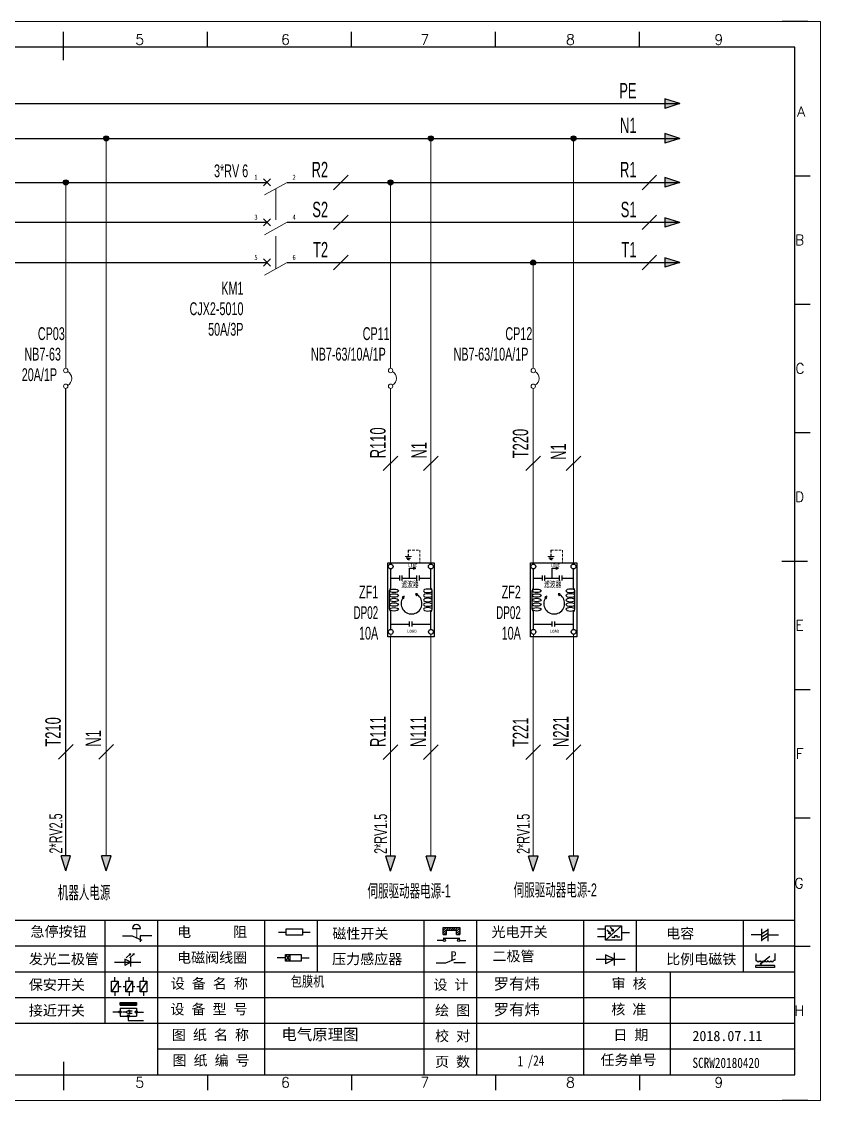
# Model space of a CAD drawing. Extents: x 49673 to 52330, y -5620 to -4375.
# Drawn here: x 49814.7 to 49970.1, y -4860.2 to -4650.2 of the extents above; entities that cross this region are included whole.
import ezdxf
from ezdxf.enums import TextEntityAlignment as Align

# ---------------------------------------------------------------- set-up
doc = ezdxf.new("R2010")
doc.units = 0
doc.header["$MEASUREMENT"] = 0
doc.linetypes.add('DASHED', pattern=[0.75, 0.5, -0.25])
doc.linetypes.add('DASHED2', pattern=[9.525, 6.35, -3.175])
for name, color, linetype in [('0015LEVEL_0', 7, 'Continuous'), ('AE_BOR', 1, 'Continuous'), ('MISC', 2, 'Continuous'), ('细实线层', 7, 'Continuous')]:
    doc.layers.add(name, color=color, linetype=linetype)
doc.layers.add('Dimension', color=3, linetype='Continuous', lineweight=13)
doc.styles.get("Standard").update_dxf_attribs({"font": 'txt.shx'})
doc.styles.add('Standard_0.8', font='', dxfattribs={"width": 0.8})
doc.styles.add('STYLE1', font='simplex.shx', dxfattribs={"width": 0.68, "height": 3, "bigfont": 'xc00.shx'})
doc.styles.add('WD', font='simplex.shx', dxfattribs={"bigfont": 'gbcbig.shx'})
doc.styles.add('样式 0', font='')
doc.styles.add('样式 8', font='arial.ttf')
doc.styles.add('楷体', font='STFANGSO.TTF', dxfattribs={"width": 0.8})
doc.styles.add('汉字', font='')
doc.styles.get('Standard_0.8').set_extended_font_data('SimSun')
doc.styles.get('样式 0').set_extended_font_data('KaiTi_GB2312')
doc.styles.get('汉字').set_extended_font_data('新宋体')

# ---------------------------------------------------------------- blocks, each defined once
blk = doc.blocks.new('A$C46B66A3D')
at = {"color": 2, "linetype": 'DASHED'}
blk.add_line((-0.52, 16.86), (-0.52, 15.59), dxfattribs=at)
at = {"color": 2, "linetype": 'DASHED', "lineweight": 0}
for p, q in [((-0.52, 16.86), (1.74, 16.86)), ((1.74, 16.86), (1.74, 14.41))]:
    blk.add_line(p, q, dxfattribs=at)
at = {"color": 2, "lineweight": 0}
for p, q in [((-0.52, 15.59), (-1.11, 15.59)), ((-0.51, 15.58), (0.09, 15.58))]:
    blk.add_line(p, q, dxfattribs=at)
at = {"color": 2}
for p, q in [((-0.52, 15.28), (-0.91, 15.28)), ((-0.52, 15.04), (-0.72, 15.04)), ((-0.52, 15.28), (-0.12, 15.28)), ((-0.52, 15.04), (-0.32, 15.04))]:
    blk.add_line(p, q, dxfattribs=at)
at = {"lineweight": 0}
for p, q in [((-3.94, 0.45), (-3.94, 0)), ((3.89, 0.45), (3.89, 0))]:
    blk.add_line(p, q, dxfattribs=at)
blk.add_lwpolyline([(-4.49, 14.41), (4.49, 14.41), (4.49, 0), (-4.49, 0)], close=True)
at = {"layer": '0015LEVEL_0'}
for p, q in [((-3.94, 9.4), (-3.94, 13.18)), ((-0.28, 11.42), (-0.28, 13.33)), ((-0.28, 13.33), (0.54, 13.33)), ((0.54, 13.08), (0.54, 13.59)), ((0.66, 13.12), (0.66, 13.54)), ((0.77, 13.17), (0.77, 13.5)), ((0.88, 13.21), (0.88, 13.45)), ((3.89, 9.4), (3.89, 13.18)), ((-3.94, 11.42), (-2.2, 11.42)), ((-2.2, 10.94), (-2.2, 11.91)), ((-1.72, 10.94), (-1.72, 11.91)), ((-1.72, 11.42), (1.15, 11.42)), ((1.15, 10.94), (1.15, 11.91)), ((1.63, 10.94), (1.63, 11.91)), ((1.63, 11.42), (3.89, 11.42)), ((-4.16, 5.33), (-4.16, 9)), ((4.11, 5.33), (4.11, 9)), ((-3.94, 1.4), (-3.94, 4.93)), ((3.89, 1.4), (3.89, 4.93)), ((-3.94, 2.45), (-0.27, 2.45)), ((-0.27, 1.96), (-0.27, 2.93)), ((0.22, 1.96), (0.22, 2.93)), ((0.22, 2.45), (3.89, 2.45))]:
    blk.add_line(p, q, dxfattribs=at)
for points in [[(-1.33, 7.87), (-1.72, 7.72), (-1.4, 7.46)], [(0.86, 8.33), (1.09, 7.98), (1.27, 8.36)]]:
    blk.add_lwpolyline(points, close=True, dxfattribs=at)
for centre in [(-3.96, 13.66), (3.87, 13.66), (-3.94, 0.93), (3.89, 0.93)]:
    blk.add_circle(centre, 0.476, dxfattribs=at)
for centre, radius, start, end in [((-3.7, 9), 0.466, 121.7477, 180), ((3.65, 9), 0.466, 0, 58.2523), ((0.11, 6.45), 2.03, 145.7383, 58.0662), ((-3.7, 5.33), 0.466, 180, 238.2523), ((3.65, 5.33), 0.466, 301.7477, 0)]:
    blk.add_arc(centre, radius, start, end, dxfattribs=at)
for centre in [(-3.3, 8.93), (-3.3, 8.02), (-3.3, 7.14), (-3.3, 6.25), (-3.3, 5.33)]:
    blk.add_ellipse(centre, major_axis=(0.858, 0), ratio=0.39308, dxfattribs=at)
at = {"layer": '0015LEVEL_0', "extrusion": (0, 0, -1)}
for centre in [(3.26, 8.93), (3.26, 8.02), (3.26, 7.14), (3.26, 6.25), (3.26, 5.33)]:
    blk.add_ellipse(centre, major_axis=(-0.858, 0), ratio=0.39308, dxfattribs=at)
at = {"lineweight": 0, "style": '样式 8', "width": 0.6}
for tag, p in [('FL1', (-6.38, 7.44)), ('10A', (-6.38, 3.44))]:
    blk.add_attdef(tag, text='', height=2.5, dxfattribs=at).set_placement(p, align=Align.RIGHT)
at = {"layer": '0015LEVEL_0', "insert": (-1.89, 10.79), "char_height": 1.1896, "attachment_point": 1, "style": 'STYLE1'}
blk.add_mtext('{\\fSimSun|b0|i0|c134|p32;滤波器}', dxfattribs=at)
at = {"layer": 'MISC', "color": 0, "char_height": 0.5948, "width": 1.492, "attachment_point": 1, "style": '样式 0'}
for s, insert in [('{\\fSimSun|b0|i0|c134|p2;LINE}', (-0.62, 14.24)), ('{\\fSimSun|b0|i0|c134|p2;LOAD}', (-0.76, 1.36))]:
    blk.add_mtext(s, dxfattribs=dict(at, insert=insert))
blk = doc.blocks.new('磁性开关')
at = {"linetype": 'ByBlock'}
h = blk.add_hatch(dxfattribs=at)
h.set_pattern_fill('ANSI31', color=256, scale=0.1, style=0)
h.set_pattern_definition([(45, (0, 0), (-0.224506403, 0.224506403), [])])
h.paths.add_polyline_path([(-1910.88, -776.69), (-1910.88, -775.29), (-1907.69, -775.29), (-1907.69, -776.69), (-1908.31, -776.69), (-1908.31, -775.79), (-1910.25, -775.79), (-1910.25, -776.69)])
for p, q in [((-1910.88, -776.69), (-1910.88, -775.29)), ((-1910.88, -775.29), (-1907.69, -775.29)), ((-1910.88, -776.69), (-1910.25, -776.69)), ((-1910.25, -776.69), (-1910.25, -775.79)), ((-1910.25, -775.79), (-1908.31, -775.79)), ((-1908.31, -776.69), (-1908.31, -775.79)), ((-1908.31, -776.69), (-1907.69, -776.69)), ((-1907.69, -775.29), (-1907.69, -776.69)), ((-1910.91, -777.81), (-1912.09, -777.81)), ((-1910.88, -777.39), (-1907.69, -777.39)), ((-1907.66, -777.81), (-1906.48, -777.81))]:
    blk.add_line(p, q, dxfattribs=at)
for centre in [(-1910.68, -777.81), (-1907.88, -777.81)]:
    blk.add_circle(centre, 0.225, dxfattribs=at)
blk = doc.blocks.new('光电开关')
at = {"linetype": 'ByBlock'}
h = blk.add_hatch(dxfattribs=at)
h.set_pattern_fill('ANSI31', color=256, scale=0.01, style=0)
h.set_pattern_definition([(45, (0.172267, 0), (-0.0224506403, 0.0224506403), [])])
h.paths.add_polyline_path([(-1882.44, -776.34), (-1882.5, -775.91), (-1882.68, -776.07)])
h.paths.add_polyline_path([(-1882.86, -776.23), (-1882.44, -776.34), (-1882.68, -776.07)])
h.paths.add_polyline_path([(-1883.05, -776.88), (-1883.11, -776.45), (-1883.29, -776.61)])
h.paths.add_polyline_path([(-1883.47, -776.77), (-1883.05, -776.88), (-1883.29, -776.61)])
for p, q in [((-1884.01, -775.96), (-1885.56, -775.96)), ((-1880.91, -775.3), (-1884.01, -778.05)), ((-1883.75, -776.09), (-1883.05, -776.88)), ((-1883.11, -776.45), (-1883.47, -776.77)), ((-1883.05, -776.88), (-1883.47, -776.77)), ((-1883.14, -775.55), (-1882.44, -776.34)), ((-1883.05, -776.88), (-1883.11, -776.45)), ((-1882.5, -775.91), (-1882.86, -776.23)), ((-1882.44, -776.34), (-1882.86, -776.23)), ((-1882.44, -776.34), (-1882.5, -775.91)), ((-1879.37, -776.67), (-1880.91, -776.67)), ((-1884.01, -777.39), (-1885.56, -777.39)), ((-1882.78, -777.47), (-1882.23, -777.47)), ((-1882.23, -777.47), (-1882.23, -777.14)), ((-1882.23, -777.14), (-1881.78, -777.14)), ((-1881.78, -777.47), (-1881.78, -777.14)), ((-1881.23, -777.47), (-1881.78, -777.47))]:
    blk.add_line(p, q, dxfattribs=at)
blk.add_lwpolyline([(-1884.01, -775.3), (-1880.91, -775.3), (-1880.91, -778.05), (-1884.01, -778.05)], close=True, dxfattribs=at)
blk = doc.blocks.new('电磁阀线圈')
at = {"linetype": 'ByBlock'}
for p, q in [((-1854.61, -796.54), (-1856.17, -796.54)), ((-1854.61, -795.92), (-1853.75, -797.16)), ((-1853.75, -795.92), (-1854.61, -797.16)), ((-1853.75, -795.92), (-1853.75, -797.16)), ((-1851.53, -796.54), (-1849.97, -796.54))]:
    blk.add_line(p, q, dxfattribs=at)
blk.add_lwpolyline([(-1854.61, -795.92), (-1851.53, -795.92), (-1851.53, -797.16), (-1854.61, -797.16)], close=True, dxfattribs=at)
blk = doc.blocks.new('压力感应器')
at = {"linetype": 'ByBlock'}
for p, q in [((-1815.59, -777.73), (-1813.71, -776.93)), ((-1817.44, -777.73), (-1815.59, -777.73)), ((-1811.78, -777.73), (-1814.05, -777.73))]:
    blk.add_line(p, q, dxfattribs=at)
at = {"linetype": 'ByBlock', "insert": (-1814.65, -775.48), "char_height": 1.68, "width": 1.2242, "attachment_point": 1}
blk.add_mtext('{\\fNSimSun|b0|i0|c134|p49;P}', dxfattribs=at)
blk = doc.blocks.new('二极管')
at = {"linetype": 'ByBlock'}
for p, q in [((-1787.52, -776.77), (-1781.92, -776.77)), ((-1783.97, -776.77), (-1785.69, -775.9)), ((-1785.69, -775.9), (-1785.69, -777.65)), ((-1783.97, -776.77), (-1785.69, -777.65)), ((-1783.97, -777.99), (-1783.97, -775.56))]:
    blk.add_line(p, q, dxfattribs=at)
blk = doc.blocks.new('电容')
at = {"linetype": 'ByBlock'}
for p, q in [((-1756.08, -782.99), (-1756.08, -780.56)), ((-1754.86, -780.79), (-1756.08, -781.55)), ((-1754.86, -782.99), (-1754.86, -780.56)), ((-1756.08, -781.77), (-1758.13, -781.77)), ((-1754.86, -781.44), (-1756.08, -782.2)), ((-1754.86, -781.99), (-1756.08, -782.75)), ((-1754.86, -781.77), (-1752.81, -781.77))]:
    blk.add_line(p, q, dxfattribs=at)
blk = doc.blocks.new('发光二极管')
at = {"linetype": 'ByBlock'}
for p, q in [((-1755.78, -785.92), (-1754.89, -785.14)), ((-1754.89, -785.14), (-1755.2, -785.22)), ((-1755.2, -785.22), (-1755.01, -785.43)), ((-1755.08, -785.92), (-1754.18, -785.14)), ((-1754.89, -785.14), (-1755.01, -785.43)), ((-1754.18, -785.14), (-1754.49, -785.22)), ((-1754.49, -785.22), (-1754.31, -785.43)), ((-1754.18, -785.14), (-1754.31, -785.43)), ((-1758.01, -786.77), (-1752.89, -786.77)), ((-1754.84, -786.77), (-1756.04, -786.16)), ((-1756.04, -786.16), (-1756.04, -787.39)), ((-1754.84, -786.77), (-1756.04, -787.39)), ((-1754.84, -787.63), (-1754.84, -785.92))]:
    blk.add_line(p, q, dxfattribs=at)
blk = doc.blocks.new('比例电磁阀')
at = {"linetype": 'ByBlock'}
for p, q in [((-1757.26, -775.38), (-1757.26, -776.71)), ((-1757.26, -776.71), (-1757.05, -776.71)), ((-1754.5, -775.98), (-1756.35, -777.44)), ((-1753.58, -776.71), (-1753.8, -776.71)), ((-1753.58, -775.38), (-1753.58, -776.71)), ((-1753.6, -777.73), (-1757.25, -777.73)), ((-1757.25, -778.13), (-1757.25, -777.73)), ((-1753.6, -778.13), (-1757.25, -778.13)), ((-1756.35, -777.44), (-1756.25, -777.25)), ((-1756.35, -777.44), (-1756.15, -777.38)), ((-1756.15, -777.38), (-1756.25, -777.25)), ((-1753.6, -777.73), (-1753.6, -778.13))]:
    blk.add_line(p, q, dxfattribs=at)
for centre in [(-1756.78, -776.71), (-1756.24, -776.71), (-1755.7, -776.71), (-1755.15, -776.71), (-1754.61, -776.71), (-1754.07, -776.71)]:
    blk.add_arc(centre, 0.271, 180, 0, dxfattribs=at)
blk = doc.blocks.new('保安开关')
at = {"linetype": 'ByBlock'}
for p, q in [((-1757.33, -790.79), (-1758.6, -792.81)), ((-1757.96, -790.79), (-1757.96, -789.97)), ((-1754.54, -790.79), (-1755.81, -792.81)), ((-1755.17, -790.79), (-1755.17, -789.97)), ((-1751.75, -790.79), (-1753.02, -792.81)), ((-1752.39, -790.79), (-1752.39, -789.97)), ((-1757.96, -792.81), (-1757.96, -793.62)), ((-1757.33, -791.8), (-1756.72, -791.8)), ((-1756.35, -791.8), (-1755.89, -791.8)), ((-1755.17, -792.81), (-1755.17, -793.62)), ((-1754.52, -791.8), (-1754.06, -791.8)), ((-1753.69, -791.8), (-1753.08, -791.8)), ((-1752.39, -792.81), (-1752.39, -793.62))]:
    blk.add_line(p, q, dxfattribs=at)
for points in [[(-1758.6, -790.79), (-1757.33, -790.79), (-1757.33, -792.81), (-1758.6, -792.81)], [(-1755.81, -790.79), (-1754.54, -790.79), (-1754.54, -792.81), (-1755.81, -792.81)], [(-1753.02, -790.79), (-1751.75, -790.79), (-1751.75, -792.81), (-1753.02, -792.81)]]:
    blk.add_lwpolyline(points, close=True, dxfattribs=at)
blk = doc.blocks.new('接近开关')
at = {"linetype": 'ByBlock'}
h = blk.add_hatch(dxfattribs=at)
h.set_pattern_fill('ANSI31', color=256, scale=0.01, style=0)
h.set_pattern_definition([(45, (-89.131516, -30.795668), (-0.0224506403, 0.0224506403), [])])
h.paths.add_polyline_path([(-1516.96, -1123.35), (-1516.96, -1122.85), (-1513.76, -1122.85), (-1513.76, -1123.35)])
for p, q in [((-1516.96, -1123.35), (-1516.96, -1122.85)), ((-1516.96, -1122.85), (-1513.76, -1122.85)), ((-1516.96, -1123.35), (-1513.76, -1123.35)), ((-1513.76, -1122.85), (-1513.76, -1123.35)), ((-1517.18, -1124.71), (-1518.36, -1124.71)), ((-1516.96, -1123.95), (-1513.76, -1123.95)), ((-1516.96, -1123.95), (-1516.96, -1125.47)), ((-1516.96, -1125.47), (-1513.76, -1125.47)), ((-1515.91, -1124.71), (-1516.45, -1124.71)), ((-1515.11, -1124.31), (-1515.91, -1124.71)), ((-1515.11, -1125.11), (-1515.91, -1124.71)), ((-1515.33, -1124.53), (-1515.17, -1124.53)), ((-1515.33, -1124.88), (-1515.17, -1124.88)), ((-1515.25, -1124.45), (-1515.25, -1124.61)), ((-1515.11, -1124.31), (-1515.11, -1125.11)), ((-1515.11, -1124.48), (-1514.58, -1124.48)), ((-1515.11, -1124.94), (-1514.58, -1124.94)), ((-1513.76, -1123.95), (-1513.76, -1125.47)), ((-1513.54, -1124.71), (-1512.36, -1124.71)), ((-1515.36, -1125.69), (-1515.36, -1126.36)), ((-1515.36, -1126.36), (-1512.36, -1126.36))]:
    blk.add_line(p, q, dxfattribs=at)
for centre in [(-1516.96, -1124.71), (-1515.36, -1125.47), (-1513.76, -1124.71)]:
    blk.add_circle(centre, 0.225, dxfattribs=at)
blk = doc.blocks.new('电阻')
at = {"linetype": 'ByBlock'}
for p, q in [((-3.09, 0), (-1.57, 0)), ((1.57, 0), (3.09, 0))]:
    blk.add_line(p, q, dxfattribs=at)
blk.add_lwpolyline([(-1.57, 0.63), (1.57, 0.63), (1.57, -0.63), (-1.57, -0.63)], close=True, dxfattribs=at)
blk = doc.blocks.new('急停按钮')
at = {"linetype": 'ByBlock'}
for p, q in [((-1.86, 0), (0, 0)), ((0, 0), (1.88, -0.81)), ((0.06, 1.45), (1.61, 1.45)), ((0.83, 1.45), (0.83, 1.24)), ((0.83, 1.07), (0.83, 0.85)), ((0.83, 0.68), (0.83, 0.47)), ((0.83, 0.29), (0.83, 0.08)), ((3.81, 0), (1.54, 0)), ((1.54, 0), (1.54, -1.15)), ((0.83, -0.09), (0.83, -0.24))]:
    blk.add_line(p, q, dxfattribs=at)
blk.add_arc((0.83, 1.45), 0.774, 0, 180)
blk = doc.blocks.new('电控横A4')
for p, q in [((292, -5), (5, -5)), ((292, -205), (292, -5)), ((10.03, -205), (289.53, -205)), ((130.8, -205), (190.75, -205)), ((190.75, -205), (259.54, -205))]:
    blk.add_line(p, q)
at = {"linetype": 'ByBlock'}
for p, q in [((292, -175), (5, -175)), ((292, -180), (5, -180)), ((292, -185), (5, -185)), ((292, -190), (5, -190)), ((292, -195), (5, -195)), ((292, -200), (168.03, -200))]:
    blk.add_line(p, q, dxfattribs=at)
at = {"color": 0, "lineweight": -2}
for p, q in [((157.79, -175), (157.79, -195)), ((168.03, -175), (168.03, -204.92)), ((188.84, -175), (188.84, -185)), ((199.08, -175), (199.08, -185)), ((219.89, -175), (219.89, -185)), ((230.12, -175), (230.12, -185)), ((250.93, -175), (250.93, -185)), ((261.17, -175), (261.17, -185)), ((281.98, -175), (281.98, -185)), ((188.84, -185), (188.84, -204.92)), ((219.89, -185), (219.89, -205)), ((230.12, -185), (230.12, -205)), ((250.93, -185), (250.93, -205)), ((267.79, -185), (267.79, -205))]:
    blk.add_line(p, q, dxfattribs=at)
at = {"color": 0, "ltscale": 2}
for p, q in [((292, -205), (292, -183.55)), ((259.54, -205), (289.53, -205)), ((259.54, -205), (292, -205))]:
    blk.add_line(p, q, dxfattribs=at)
at = {"layer": 'AE_BOR', "color": 1, "lineweight": 15}
for p, q in [((0, 0), (297, 0)), ((297, 0), (297, -210)), ((297, -210), (0, -210))]:
    blk.add_line(p, q, dxfattribs=at)
at = {"layer": 'AE_BOR'}
for p, q in [((149.78, -5), (149.78, -2)), ((177.78, -5), (177.78, -2)), ((205.78, -5), (205.78, -2)), ((233.78, -5), (233.78, -2)), ((261.78, -5), (261.78, -2)), ((292, -30), (295, -30)), ((292, -55), (295, -55)), ((292, -80), (295, -80)), ((292, -130), (295, -130)), ((292, -155), (295, -155)), ((292, -180), (295, -180)), ((149.78, -205), (149.78, -208)), ((177.78, -205), (177.78, -208)), ((205.78, -205), (205.78, -208)), ((233.78, -205), (233.78, -208)), ((261.78, -205), (261.78, -208))]:
    blk.add_line(p, q, dxfattribs=at)
at = {"layer": 'AE_BOR', "lineweight": 30}
for p, q in [((294.53, 0), (289.53, 0)), ((294.53, -210), (289.53, -210))]:
    blk.add_line(p, q, dxfattribs=at)
at = {"layer": 'AE_BOR', "color": 2, "lineweight": 30}
for p, q in [((149.78, -7.5), (149.78, -2.5)), ((289.5, -105), (294.5, -105)), ((149.78, -202.5), (149.78, -207.5)), ((149.78, -205), (149.78, -207.5))]:
    blk.add_line(p, q, dxfattribs=at)
for name, p in [('急停按钮', (163.12, -177.98)), ('电阻', (194.66, -177.22))]:
    blk.add_blockref(name, p)
at = {"linetype": 'ByBlock'}
for name, p in [('磁性开关', (2134.53, 598.96)), ('光电开关', (2139.22, 599.27)), ('电容', (2041.69, 603.98)), ('发光二极管', (1917.72, 603.69)), ('电磁阀线圈', (2047.53, 614.3)), ('压力感应器', (2039.72, 594.52)), ('二极管', (2040.91, 594.27)), ('比例电磁阀', (2041.69, 593.98)), ('保安开关', (1917.72, 603.98)), ('接近开关', (1677.72, 931.9))]:
    blk.add_blockref(name, p, dxfattribs=at)
at = {"char_height": 2, "attachment_point": 1, "style": '汉字'}
for s, insert in [('{\\fKaiTi_GB2312|b0|i0|c134|p49;急停按钮}', (143.35, -176.12)), ('{\\fKaiTi_GB2312|b0|i0|c134|p49;电      阻}', (171.86, -176.19)), ('{\\fKaiTi_GB2312|b0|i0|c134|p49;磁性开关}', (202.07, -176.53)), ('{\\fKaiTi_GB2312|b0|i0|c134|p49;光电开关}', (233.02, -176.19)), ('{\\fKaiTi_GB2312|b0|i0|c134|p49;电容}', (267, -176.48)), ('{\\fKaiTi_GB2312|b0|i0|c134|p49;发光二极管}', (143.02, -181.48)), ('{\\fKaiTi_GB2312|b0|i0|c134|p49;电磁阀线圈}', (171.86, -181.19)), ('{\\fKaiTi_GB2312|b0|i0|c134|p49;压力感应器}', (202.02, -181.47)), ('{\\fKaiTi_GB2312|b0|i0|c134|p49;二极管}', (233.2, -180.91)), ('{\\fKaiTi_GB2312|b0|i0|c134|p49;比例电磁铁}', (267, -181.48)), ('{\\fKaiTi_GB2312|b0|i0|c134|p49;保安开关}', (143.02, -186.48)), ('{\\fKaiTi_GB2312|b0|i0|c134|p0;设 备 名 称}', (170.65, -186.24)), ('{\\fKaiTi_GB2312|b0|i0|c134|p0;设 计}', (221.72, -186.46)), ('{\\fKaiTi_GB2312|b0|i0|c134|p0;审 核}', (256.39, -186.25)), ('{\\fKaiTi_GB2312|b0|i0|c134|p0;设 备 型 号}', (170.58, -191.24)), ('{\\fKaiTi_GB2312|b0|i0|c134|p0;核 准}', (256.32, -191.25)), ('{\\fKaiTi_GB2312|b0|i0|c134|p49;接近开关}', (143.02, -191.48)), ('{\\fKaiTi_GB2312|b0|i0|c134|p0;绘 图}', (222.05, -191.46)), ('{\\fKaiTi_GB2312|b0|i0|c134|p0;图 纸 名 称}', (170.86, -196.24)), ('{\\fKaiTi_GB2312|b0|i0|c134|p0;校 对}', (222.05, -196.46)), ('{\\fKaiTi_GB2312|b0|i0|c134|p0;日 期}', (256.72, -196.25)), ('{\\fKaiTi_GB2312|b0|i0|c134|p0;图 纸 编 号}', (170.98, -201.2)), ('{\\fKaiTi_GB2312|b0|i0|c134|p0;页 数}', (222.05, -201.46)), ('{\\fKaiTi_GB2312|b0|i0|c134|p0;任务单号}', (254.22, -201.1))]:
    blk.add_mtext(s, dxfattribs=dict(at, insert=insert))
at = {"color": 0, "lineweight": 0, "char_height": 2, "attachment_point": 1, "style": '楷体'}
for s, insert, width in [('包膜机', (193.97, -185.83), 9.1252), ('/24', (240.05, -201.23), 5.6327), ('SCRW20180420', (272.12, -201.68), 9.8608)]:
    blk.add_mtext(s, dxfattribs=dict(at, insert=insert, width=width))
at = {"attachment_point": 1}
for s, insert, char_height, width in [('{\\fKaiTi_GB2312|b0|i0|c134|p49;罗有炜}', (233.43, -186.2), 2.2, 15.3175), ('{\\fKaiTi_GB2312|b0|i0|c134|p49;罗有炜}', (233.43, -191.2), 2.2, 15.3175), ('{\\fKaiTi_GB2312|b0|i0|c134|p49;电气原理图}', (192.15, -196.05), 2.2, 25.88), ('{\\fKaiTi_GB2312|b0|i0|c134|p49;2018.07.11}', (272.1, -196.45), 2, 60.2542)]:
    blk.add_mtext(s, dxfattribs=dict(at, insert=insert, char_height=char_height, width=width))
at = {"layer": 'AE_BOR', "style": 'WD'}
for s, p in [('5', (164.59, -4.5)), ('6', (192.94, -4.5)), ('7', (220.04, -4.5)), ('8', (248.37, -4.5)), ('9', (277.23, -4.5)), ('5', (164.59, -207.5)), ('6', (192.94, -207.5)), ('7', (220.04, -207.5)), ('8', (248.37, -207.5)), ('9', (277.23, -207.5))]:
    blk.add_text(s, height=2, dxfattribs=at).set_placement(p, align=Align.CENTER)
for s, p in [('A', (294.03, -17.5)), ('B', (293.84, -42.5)), ('C', (293.93, -67.5)), ('D', (293.84, -92.5)), ('E', (293.74, -117.5)), ('F', (293.74, -142.5)), ('F', (293.74, -142.5)), ('G', (293.74, -167.72)), ('H', (293.84, -192.5))]:
    blk.add_text(s, height=2, dxfattribs=at).set_placement(p, align=Align.MIDDLE_RIGHT)

msp = doc.modelspace()

# ---------------------------------------------------------------- hatches: boundary and pattern name
at = {"lineweight": -2}
h = msp.add_hatch(color=0, dxfattribs=at)
edge = h.paths.add_edge_path()
edge.add_arc((49831.16, -4672.95), 0.5, 0, 360)
h = msp.add_hatch(color=0, dxfattribs=at)
edge = h.paths.add_edge_path()
edge.add_arc((49894.32, -4672.95), 0.5, 0, 360)
h = msp.add_hatch(color=0, dxfattribs=at)
edge = h.paths.add_edge_path()
edge.add_arc((49922.07, -4672.95), 0.5, 0, 360)
for points in [[(49942.77, -4672.95), (49939.85, -4672.01), (49939.85, -4673.88)], [(49942.77, -4681.51), (49939.85, -4680.58), (49939.85, -4682.45)], [(49942.77, -4689.31), (49939.85, -4688.38), (49939.85, -4690.25)], [(49942.77, -4697.11), (49939.85, -4696.17), (49939.85, -4698.04)], [(49822.38, -4812.6), (49823.31, -4815.52), (49824.25, -4812.6)], [(49830.23, -4812.6), (49831.16, -4815.52), (49832.1, -4812.6)], [(49885.55, -4812.67), (49886.49, -4815.59), (49887.42, -4812.67)], [(49893.39, -4812.67), (49894.32, -4815.59), (49895.26, -4812.67)], [(49913.3, -4812.67), (49914.24, -4815.59), (49915.17, -4812.67)], [(49921.14, -4812.67), (49922.07, -4815.59), (49923.01, -4812.67)]]:
    msp.add_hatch(color=256).paths.add_polyline_path(points)
h = msp.add_hatch(color=0, dxfattribs=at)
edge = h.paths.add_edge_path()
edge.add_arc((49823.29, -4681.51), 0.5, 0, 360)
h = msp.add_hatch(color=0, dxfattribs=at)
edge = h.paths.add_edge_path()
edge.add_arc((49886.49, -4681.51), 0.5, 0, 360)
h = msp.add_hatch(color=0, dxfattribs=at)
edge = h.paths.add_edge_path()
edge.add_arc((49914.24, -4697.11), 0.5, 0, 360)
at = {"layer": 'MISC'}
msp.add_hatch(color=256, dxfattribs=at).paths.add_polyline_path([(49942.77, -4666.18), (49939.85, -4665.25), (49939.85, -4667.12)])

# ---------------------------------------------------------------- linework, layer by layer
for p, q in [((49942.77, -4672.95), (49939.85, -4672.01)), ((49939.85, -4672.01), (49939.85, -4673.88)), ((49726.35, -4672.95), (49942.77, -4672.95)), ((49942.77, -4672.95), (49939.85, -4673.88)), ((49942.77, -4681.51), (49939.85, -4680.58)), ((49939.85, -4680.58), (49939.85, -4682.45)), ((49754.6, -4681.51), (49862.45, -4681.51)), ((49866.35, -4681.51), (49942.77, -4681.51)), ((49942.77, -4681.51), (49939.85, -4682.45)), ((49754.6, -4689.28), (49862.45, -4689.28)), ((49866.35, -4689.28), (49942.68, -4689.28)), ((49942.77, -4689.31), (49939.85, -4688.38)), ((49939.85, -4688.38), (49939.85, -4690.25)), ((49942.77, -4689.31), (49939.85, -4690.25)), ((49754.59, -4697.11), (49862.45, -4697.11)), ((49866.34, -4697.11), (49942.75, -4697.11)), ((49942.77, -4697.11), (49939.85, -4696.17)), ((49939.85, -4696.17), (49939.85, -4698.04)), ((49942.77, -4697.11), (49939.85, -4698.04)), ((49823.31, -4815.52), (49822.38, -4812.6)), ((49824.25, -4812.6), (49822.38, -4812.6)), ((49823.31, -4815.52), (49824.25, -4812.6)), ((49831.16, -4815.52), (49830.23, -4812.6)), ((49832.1, -4812.6), (49830.23, -4812.6)), ((49831.16, -4815.52), (49832.1, -4812.6)), ((49886.49, -4815.59), (49885.55, -4812.67)), ((49887.42, -4812.67), (49885.55, -4812.67)), ((49886.49, -4815.59), (49887.42, -4812.67)), ((49894.32, -4815.59), (49893.39, -4812.67)), ((49895.26, -4812.67), (49893.39, -4812.67)), ((49894.32, -4815.59), (49895.26, -4812.67)), ((49914.24, -4815.59), (49913.3, -4812.67)), ((49915.17, -4812.67), (49913.3, -4812.67)), ((49914.24, -4815.59), (49915.17, -4812.67)), ((49922.07, -4815.59), (49921.14, -4812.67)), ((49923.01, -4812.67), (49921.14, -4812.67)), ((49922.07, -4815.59), (49923.01, -4812.67))]:
    msp.add_line(p, q)
at = {"lineweight": 0}
for p, q in [((49831.16, -4672.95), (49831.16, -4812.6)), ((49863.14, -4680.82), (49861.76, -4682.2)), ((49861.76, -4680.82), (49863.14, -4682.2)), ((49866.35, -4681.51), (49861.96, -4683.95)), ((49886.49, -4717.71), (49886.49, -4681.51)), ((49863.14, -4688.59), (49861.76, -4689.97)), ((49861.76, -4688.59), (49863.14, -4689.97)), ((49866.35, -4689.28), (49861.96, -4691.71)), ((49866.35, -4689.28), (49871.22, -4689.28)), ((49863.14, -4696.42), (49861.76, -4697.8)), ((49861.76, -4696.42), (49863.14, -4697.8)), ((49866.35, -4697.11), (49861.96, -4699.55)), ((49866.35, -4697.11), (49871.22, -4697.11)), ((49914.24, -4717.71), (49914.24, -4697.11))]:
    msp.add_line(p, q, dxfattribs=at)
at = {"color": 6, "linetype": 'DASHED2', "lineweight": 0}
msp.add_line((49864.14, -4698.33), (49864.15, -4682.73), dxfattribs=at)
at = {"color": 0, "ltscale": 2}
msp.add_line((49823.31, -4812.6), (49823.29, -4721.6), dxfattribs=at)
at = {"color": 0, "lineweight": -2}
for centre in [(49831.16, -4672.95), (49894.32, -4672.95), (49922.07, -4672.95), (49823.29, -4681.51), (49886.49, -4681.51), (49914.24, -4697.11)]:
    msp.add_circle(centre, 0.5, dxfattribs=at)
at = {"lineweight": 0}
for centre in [(49823.29, -4718.13), (49886.49, -4718.13), (49914.24, -4718.13), (49823.29, -4721.18), (49886.49, -4721.18), (49914.24, -4721.18)]:
    msp.add_circle(centre, 0.428, dxfattribs=at)
for centre in [(49822.87, -4719.66), (49886.06, -4719.65), (49913.81, -4719.65)]:
    msp.add_arc(centre, 1.58, 301.182, 58.818, dxfattribs=at)
at = {"layer": 'Dimension', "lineweight": 0}
for p, q in [((49875.4, -4682.93), (49878.22, -4680.1)), ((49935.39, -4682.93), (49938.22, -4680.1)), ((49875.4, -4690.69), (49878.22, -4687.86)), ((49935.39, -4690.69), (49938.22, -4687.86)), ((49875.4, -4698.52), (49878.22, -4695.7)), ((49935.39, -4698.52), (49938.22, -4695.7)), ((49885.07, -4737.62), (49887.9, -4734.8)), ((49892.91, -4737.62), (49895.74, -4734.8)), ((49912.82, -4737.62), (49915.65, -4734.8)), ((49920.66, -4737.62), (49923.49, -4734.8)), ((49821.89, -4793.75), (49824.72, -4790.92)), ((49829.73, -4793.75), (49832.56, -4790.92)), ((49885.07, -4793.82), (49887.9, -4790.99)), ((49892.91, -4793.82), (49895.74, -4790.99)), ((49912.82, -4793.82), (49915.65, -4790.99)), ((49920.66, -4793.82), (49923.49, -4790.99))]:
    msp.add_line(p, q, dxfattribs=at)
at = {"layer": 'MISC'}
for p, q in [((49701.54, -4666.18), (49942.77, -4666.18)), ((49942.77, -4666.18), (49939.85, -4665.25)), ((49939.85, -4665.25), (49939.85, -4667.12)), ((49942.77, -4666.18), (49939.85, -4667.12))]:
    msp.add_line(p, q, dxfattribs=at)
at = {"layer": '细实线层', "lineweight": 0}
for p, q in [((49894.32, -4672.95), (49894.32, -4755.8)), ((49922.07, -4672.95), (49922.07, -4755.8)), ((49823.29, -4717.71), (49823.29, -4681.51)), ((49886.49, -4721.6), (49886.49, -4755.8)), ((49914.24, -4721.6), (49914.24, -4755.8)), ((49886.49, -4769.94), (49886.49, -4812.67)), ((49894.34, -4769.94), (49894.32, -4812.67)), ((49914.24, -4769.94), (49914.24, -4812.67)), ((49922.09, -4769.94), (49922.07, -4812.67))]:
    msp.add_line(p, q, dxfattribs=at)

# ---------------------------------------------------------------- block references
msp.add_blockref('电控横A4', (49673.09, -4650.21))
for p in [(49890.45, -4769.94), (49918.2, -4769.94)]:
    msp.add_blockref('A$C46B66A3D', p, dxfattribs=at)

# ---------------------------------------------------------------- texts
at = {"color": 3, "lineweight": 0, "style": '样式 8', "width": 0.6}
for s, p in [('机器人电源', (49826.86, -4819.7)), ('伺服驱动器电源-1', (49890.09, -4819.37)), ('伺服驱动器电源-2', (49918.52, -4819.18))]:
    msp.add_text(s, height=2.5, dxfattribs=at).set_placement(p, align=Align.MIDDLE)
at = {"color": 1, "lineweight": 0, "style": '样式 8', "width": 0.6}
for tag, p in [('KM1', (49857.86, -4703.35)), ('CJX2-5010', (49857.86, -4707.35)), ('50A/3P', (49857.86, -4711.35))]:
    msp.add_attdef(tag, text='', height=2.5, dxfattribs=at).set_placement(p, align=Align.RIGHT)
at = {"color": 6, "lineweight": 0, "style": '样式 8', "width": 0.6}
for tag, p in [('CP03', (49823.11, -4712.2)), ('CP11', (49886.3, -4712.2)), ('CP12', (49914.05, -4712.2))]:
    msp.add_attdef(tag, text='', height=2.5, dxfattribs=at).set_placement(p, align=Align.RIGHT)
at = {"lineweight": 0, "style": '样式 8'}
for tag, width, p in [('NB7-63', 0.6, (49822.36, -4716.19)), ('NB7-63/10A/1P', 0.6, (49885.55, -4716.19)), ('NB7-63/10A/1P', 0.6, (49913.3, -4716.19)), ('20A/1P', 0.6, (49821.61, -4720.19)), ('ZF1', 0.6, (49884.07, -4762.5)), ('ZF2', 0.6, (49911.82, -4762.5)), ('DP02', 0.55, (49884.07, -4766.5)), ('DP02', 0.55, (49911.82, -4766.5)), ('10A', 0.6, (49884.07, -4770.5)), ('10A', 0.6, (49911.82, -4770.5))]:
    msp.add_attdef(tag, text='', height=2.5, dxfattribs=dict(at, width=width)).set_placement(p, align=Align.RIGHT)
at = {"layer": 'Dimension', "lineweight": 0, "style": '样式 8', "width": 0.6}
for s, p in [('PE', (49934.32, -4665.16)), ('N1', (49934.32, -4671.92)), ('R2', (49874.33, -4680.51)), ('R1', (49934.32, -4680.51)), ('S2', (49874.33, -4688.28)), ('S1', (49934.32, -4688.28)), ('T2', (49874.33, -4696.11)), ('T1', (49934.32, -4696.11))]:
    msp.add_text(s, height=3, dxfattribs=at).set_placement(p, align=Align.RIGHT)
at = {"layer": 'Dimension', "color": 1, "lineweight": 0, "style": '样式 8', "width": 0.6}
msp.add_text('3*RV 6', height=2.5, dxfattribs=at).set_placement((49858.78, -4680.51), align=Align.RIGHT)
at = {"layer": 'Dimension', "lineweight": 0, "style": '样式 8', "width": 0.6}
for s, p in [('R110', (49885.5, -4735.21)), ('T220', (49913.25, -4735.21)), ('N1', (49893.49, -4735.26)), ('N1', (49920.6, -4735.51)), ('T210', (49822.32, -4791.34)), ('R111', (49885.5, -4791.41)), ('N111', (49893.34, -4791.41)), ('T221', (49913.25, -4791.41)), ('N221', (49921.09, -4791.41)), ('N1', (49830.16, -4791.34))]:
    msp.add_text(s, height=3, rotation=90, dxfattribs=at).set_placement(p)
at = {"layer": 'Dimension', "color": 1, "lineweight": 0, "style": '样式 8', "width": 0.6}
for s, p in [('2*RV2.5', (49822.62, -4812.15)), ('2*RV1.5', (49885.8, -4812.22)), ('2*RV1.5', (49913.55, -4812.22))]:
    msp.add_text(s, height=2.5, rotation=90, dxfattribs=at).set_placement(p)
at = {"layer": 'Dimension', "color": 0, "lineweight": 0, "insert": (49911.16, -4851.55), "char_height": 2, "width": 2.9421, "attachment_point": 1, "style": '楷体'}
msp.add_mtext('1', dxfattribs=at)
at = {"layer": '细实线层', "color": 6, "lineweight": 0, "style": 'Standard_0.8', "width": 0.8}
for s, p in [('1', (49860.63, -4681)), ('3', (49860.63, -4688.77)), ('5', (49860.63, -4696.6))]:
    msp.add_text(s, height=1, dxfattribs=at).set_placement(p, align=Align.RIGHT)
for s, p in [('2', (49867.39, -4681.01)), ('4', (49867.39, -4688.78)), ('6', (49867.39, -4696.61))]:
    msp.add_text(s, height=1, dxfattribs=at).set_placement(p)

doc.saveas('drawing.dxf')
